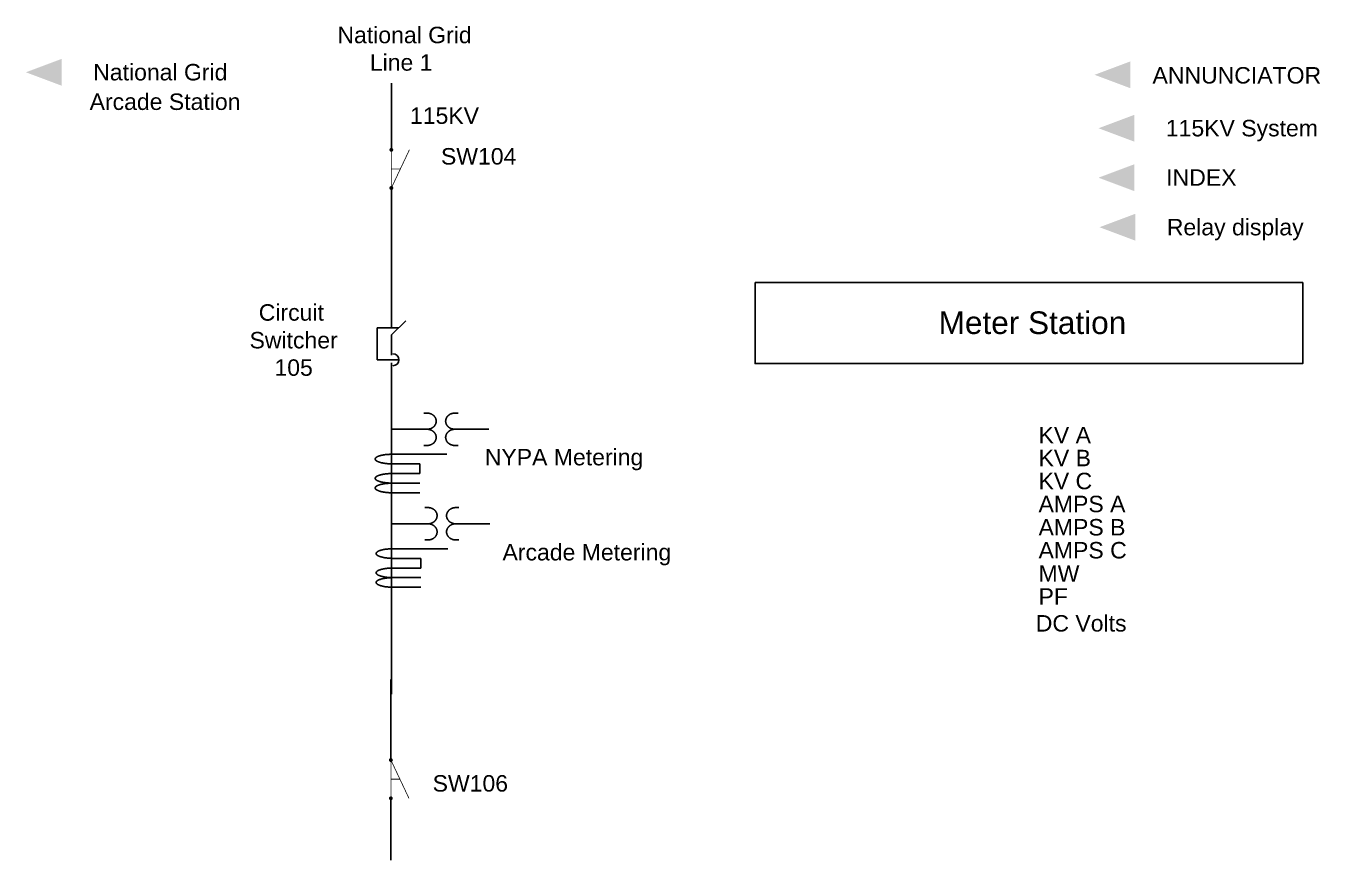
# Model space of a CAD drawing. Extents: x -9.8 to 7.1, y 8.6 to 19.5.
import ezdxf
from ezdxf.enums import TextEntityAlignment as Align

# ---------------------------------------------------------------- set-up
doc = ezdxf.new("R2010")
doc.units = 0
doc.header["$MEASUREMENT"] = 0
doc.layers.get('0').update_dxf_attribs({"color": 6, "linetype": 'CONTINUOUS'})
for name, color, linetype in [('DISPLAY', 7, 'CONTINUOUS'), ('STATE_1', 3, 'CONTINUOUS'), ('STATE_2', 1, 'CONTINUOUS')]:
    doc.layers.add(name, color=color, linetype=linetype)
doc.styles.add('ARIAL', font='txt')

# ---------------------------------------------------------------- blocks, each defined once
blk = doc.blocks.new('ARROW_HEAD_DISPLAY_REF')
at = {"color": 5}
blk.add_solid([(0.125, -0.09375), (-0.125, 0), (0.125, 0.09375)], dxfattribs=at)
at = {"flags": 9}
blk.add_attdef('DISPLAY', (-0.25, -0.25), '', height=0.075, dxfattribs=at)
blk = doc.blocks.new('SWITCH-1_ST1-GREEN_ST2-RE0')
at = {"const_width": 0.01}
for points in [[(0, 0), (0.5, 0.236)], [(0.5, 0), (0, 0)], [(0.294, 0), (0.205, 0)], [(0.25, 0.123), (0.25, 0)]]:
    blk.add_lwpolyline(points, dxfattribs=at)
at = {"const_width": 0.025}
for points in [[(-0.013, 0, 1), (0.013, 0, 1)], [(0.487, 0, 1), (0.512, 0, 1)]]:
    blk.add_lwpolyline(points, format="xyb", close=True, dxfattribs=at)
at = {"layer": 'STATE_1', "const_width": 0.01}
for points in [[(0, 0), (0.5, 0.236)], [(0.294, 0), (0.205, 0)], [(0.25, 0.123), (0.25, 0)]]:
    blk.add_lwpolyline(points, dxfattribs=at)
at = {"layer": 'STATE_1', "const_width": 0.025}
for points in [[(-0.013, 0, 1), (0.013, 0, 1)], [(0.487, 0, 1), (0.512, 0, 1)]]:
    blk.add_lwpolyline(points, format="xyb", close=True, dxfattribs=at)
at = {"layer": 'STATE_2', "const_width": 0.025}
for points in [[(-0.013, 0, 1), (0.013, 0, 1)], [(0.487, 0, 1), (0.512, 0, 1)]]:
    blk.add_lwpolyline(points, format="xyb", close=True, dxfattribs=at)
at = {"layer": 'STATE_2', "const_width": 0.01}
blk.add_lwpolyline([(0.5, 0), (0, 0)], dxfattribs=at)
at = {"linetype": 'Continuous', "style": 'ARIAL', "flags": 9}
blk.add_attdef('LINKAGE', (-0.063, -0.37), '', height=0.1, dxfattribs=at)
blk = doc.blocks.new('CIRCUIT_SWITCHER_ST1-GREEN')
at = {"color": 6}
for p, q in [((0.186, 0.416), (0.186, 0.625)), ((0.186, 0.324), (0.377, 0.508)), ((0, 0.416), (0, 0)), ((0.186, 0.416), (0, 0.416)), ((0.186, 0.416), (0.282, 0.416)), ((0.186, 0.06), (0.186, 0.324)), ((0, 0), (0.284, 0))]:
    blk.add_line(p, q, dxfattribs=at)
blk.add_arc((0.206, 0), 0.0778, 270, 90, dxfattribs=at)
at = {"layer": 'STATE_1', "color": 3}
for p, q in [((0.186, 0.416), (0.186, 0.625)), ((0.186, 0.324), (0.377, 0.508)), ((0, 0.416), (0, 0)), ((0.186, 0.416), (0, 0.416)), ((0.186, 0.416), (0.282, 0.416)), ((0.186, 0.06), (0.186, 0.324)), ((0, 0), (0.284, 0))]:
    blk.add_line(p, q, dxfattribs=at)
blk.add_arc((0.206, 0), 0.0778, 270, 90, dxfattribs=at)
at = {"layer": 'STATE_2', "color": 1}
for p, q in [((0.186, 0.416), (0.186, 0.625)), ((0.186, 0.324), (0.377, 0.508)), ((0, 0.416), (0, 0)), ((0.186, 0.416), (0, 0.416)), ((0.186, 0.416), (0.282, 0.416)), ((0.186, 0.06), (0.186, 0.324)), ((0, 0), (0.284, 0))]:
    blk.add_line(p, q, dxfattribs=at)
blk.add_arc((0.206, 0), 0.0778, 270, 90, dxfattribs=at)
at = {"linetype": 'Continuous', "style": 'ARIAL', "flags": 9}
blk.add_attdef('LINKAGE', (-0.063, -0.37), '', height=0.1, dxfattribs=at)
blk = doc.blocks.new('ARROW_HEAD_DISPLAY_REF0')
at = {"color": 5}
blk.add_solid([(0.125, -0.09375), (-0.125, 0), (0.125, 0.09375)], dxfattribs=at)
at = {"flags": 9}
blk.add_attdef('DISPLAY', (-0.25, -0.25), '', height=0.075, dxfattribs=at)

msp = doc.modelspace()

# ---------------------------------------------------------------- linework, layer by layer
at = {"color": 4}
msp.add_lwpolyline([(-0.282, 16.099), (6.87, 16.099), (6.87, 15.04), (-0.282, 15.04)], close=True, dxfattribs=at)
at = {"color": 2}
for points in [[(-4.566, 14.182, 0), (-4.563, 14.182, 0), (-4.56, 14.182, 0), (-4.557, 14.183, 0), (-4.554, 14.183, 0), (-4.551, 14.183, 0), (-4.548, 14.183, 0), (-4.545, 14.184, 0), (-4.542, 14.184, 0), (-4.539, 14.185, 0), (-4.537, 14.186, 0), (-4.534, 14.186, 0), (-4.531, 14.187, 0), (-4.528, 14.188, 0), (-4.525, 14.189, 0), (-4.522, 14.189, 0), (-4.52, 14.19, 0), (-4.517, 14.191, 0), (-4.514, 14.193, 0), (-4.512, 14.194, 0), (-4.509, 14.195, 0), (-4.506, 14.196, 0), (-4.504, 14.197, 0), (-4.501, 14.199, 0), (-4.499, 14.2, 0), (-4.496, 14.202, 0), (-4.494, 14.203, 0), (-4.492, 14.205, 0), (-4.489, 14.206, 0), (-4.487, 14.208, 0), (-4.485, 14.21, 0), (-4.483, 14.212, 0), (-4.481, 14.213, 0), (-4.478, 14.215, 0), (-4.476, 14.217, 0), (-4.474, 14.219, 0), (-4.473, 14.221, 0), (-4.471, 14.223, 0), (-4.469, 14.225, 0), (-4.467, 14.227, 0), (-4.466, 14.229, 0), (-4.464, 14.232, 0), (-4.462, 14.234, 0), (-4.461, 14.236, 0), (-4.459, 14.238, 0), (-4.458, 14.241, 0), (-4.457, 14.243, 0), (-4.456, 14.245, 0), (-4.454, 14.248, 0), (-4.453, 14.25, 0), (-4.452, 14.253, 0), (-4.451, 14.255, 0), (-4.45, 14.257, 0), (-4.45, 14.26, 0), (-4.449, 14.262, 0), (-4.448, 14.265, 0), (-4.447, 14.268, 0), (-4.447, 14.27, 0), (-4.446, 14.273, 0), (-4.446, 14.275, 0), (-4.446, 14.278, 0), (-4.446, 14.28, 0), (-4.445, 14.283, 0), (-4.445, 14.286, 0), (-4.445, 14.288, 0), (-4.445, 14.291, 0), (-4.445, 14.293, 0), (-4.446, 14.296, 0), (-4.446, 14.299, 0), (-4.446, 14.301, 0), (-4.446, 14.304, 0), (-4.447, 14.306, 0), (-4.447, 14.309, 0), (-4.448, 14.311, 0), (-4.449, 14.314, 0), (-4.45, 14.316, 0), (-4.45, 14.319, 0), (-4.451, 14.321, 0), (-4.452, 14.324, 0), (-4.453, 14.326, 0), (-4.454, 14.329, 0), (-4.456, 14.331, 0), (-4.457, 14.333, 0), (-4.458, 14.336, 0), (-4.459, 14.338, 0), (-4.461, 14.34, 0), (-4.462, 14.343, 0), (-4.464, 14.345, 0), (-4.466, 14.347, 0), (-4.467, 14.349, 0), (-4.469, 14.351, 0), (-4.471, 14.353, 0), (-4.473, 14.355, 0), (-4.474, 14.357, 0), (-4.476, 14.359, 0), (-4.478, 14.361, 0), (-4.481, 14.363, 0), (-4.483, 14.365, 0), (-4.485, 14.367, 0), (-4.487, 14.368, 0), (-4.489, 14.37, 0), (-4.492, 14.372, 0), (-4.494, 14.373, 0), (-4.496, 14.375, 0), (-4.499, 14.376, 0), (-4.501, 14.378, 0), (-4.504, 14.379, 0), (-4.506, 14.38, 0), (-4.509, 14.382, 0), (-4.512, 14.383, 0), (-4.514, 14.384, 0), (-4.517, 14.385, 0), (-4.52, 14.386, 0), (-4.522, 14.387, 0), (-4.525, 14.388, 0), (-4.528, 14.389, 0), (-4.531, 14.39, 0), (-4.534, 14.39, 0), (-4.537, 14.391, 0), (-4.539, 14.392, 0), (-4.542, 14.392, 0), (-4.545, 14.393, 0), (-4.548, 14.393, 0), (-4.551, 14.393, 0), (-4.554, 14.394, 0), (-4.557, 14.394, 0), (-4.56, 14.394, 0), (-4.563, 14.394, 0), (-4.566, 14.394, 0)], [(-4.201, 14.182, 0), (-4.204, 14.182, 0), (-4.207, 14.182, 0), (-4.21, 14.183, 0), (-4.213, 14.183, 0), (-4.216, 14.183, 0), (-4.219, 14.183, 0), (-4.222, 14.184, 0), (-4.225, 14.184, 0), (-4.227, 14.185, 0), (-4.23, 14.186, 0), (-4.233, 14.186, 0), (-4.236, 14.187, 0), (-4.239, 14.188, 0), (-4.242, 14.189, 0), (-4.244, 14.189, 0), (-4.247, 14.19, 0), (-4.25, 14.191, 0), (-4.253, 14.193, 0), (-4.255, 14.194, 0), (-4.258, 14.195, 0), (-4.261, 14.196, 0), (-4.263, 14.197, 0), (-4.266, 14.199, 0), (-4.268, 14.2, 0), (-4.271, 14.202, 0), (-4.273, 14.203, 0), (-4.275, 14.205, 0), (-4.278, 14.206, 0), (-4.28, 14.208, 0), (-4.282, 14.21, 0), (-4.284, 14.212, 0), (-4.286, 14.213, 0), (-4.288, 14.215, 0), (-4.291, 14.217, 0), (-4.292, 14.219, 0), (-4.294, 14.221, 0), (-4.296, 14.223, 0), (-4.298, 14.225, 0), (-4.3, 14.227, 0), (-4.301, 14.229, 0), (-4.303, 14.232, 0), (-4.305, 14.234, 0), (-4.306, 14.236, 0), (-4.308, 14.238, 0), (-4.309, 14.241, 0), (-4.31, 14.243, 0), (-4.311, 14.245, 0), (-4.313, 14.248, 0), (-4.314, 14.25, 0), (-4.315, 14.253, 0), (-4.316, 14.255, 0), (-4.317, 14.257, 0), (-4.317, 14.26, 0), (-4.318, 14.262, 0), (-4.319, 14.265, 0), (-4.319, 14.268, 0), (-4.32, 14.27, 0), (-4.32, 14.273, 0), (-4.321, 14.275, 0), (-4.321, 14.278, 0), (-4.321, 14.28, 0), (-4.322, 14.283, 0), (-4.322, 14.286, 0), (-4.322, 14.288, 0), (-4.322, 14.291, 0), (-4.322, 14.293, 0), (-4.321, 14.296, 0), (-4.321, 14.299, 0), (-4.321, 14.301, 0), (-4.32, 14.304, 0), (-4.32, 14.306, 0), (-4.319, 14.309, 0), (-4.319, 14.311, 0), (-4.318, 14.314, 0), (-4.317, 14.316, 0), (-4.317, 14.319, 0), (-4.316, 14.321, 0), (-4.315, 14.324, 0), (-4.314, 14.326, 0), (-4.313, 14.329, 0), (-4.311, 14.331, 0), (-4.31, 14.333, 0), (-4.309, 14.336, 0), (-4.308, 14.338, 0), (-4.306, 14.34, 0), (-4.305, 14.343, 0), (-4.303, 14.345, 0), (-4.301, 14.347, 0), (-4.3, 14.349, 0), (-4.298, 14.351, 0), (-4.296, 14.353, 0), (-4.294, 14.355, 0), (-4.292, 14.357, 0), (-4.291, 14.359, 0), (-4.288, 14.361, 0), (-4.286, 14.363, 0), (-4.284, 14.365, 0), (-4.282, 14.367, 0), (-4.28, 14.368, 0), (-4.278, 14.37, 0), (-4.275, 14.372, 0), (-4.273, 14.373, 0), (-4.271, 14.375, 0), (-4.268, 14.376, 0), (-4.266, 14.378, 0), (-4.263, 14.379, 0), (-4.261, 14.38, 0), (-4.258, 14.382, 0), (-4.255, 14.383, 0), (-4.253, 14.384, 0), (-4.25, 14.385, 0), (-4.247, 14.386, 0), (-4.244, 14.387, 0), (-4.242, 14.388, 0), (-4.239, 14.389, 0), (-4.236, 14.39, 0), (-4.233, 14.39, 0), (-4.23, 14.391, 0), (-4.227, 14.392, 0), (-4.225, 14.392, 0), (-4.222, 14.393, 0), (-4.219, 14.393, 0), (-4.216, 14.393, 0), (-4.213, 14.394, 0), (-4.21, 14.394, 0), (-4.207, 14.394, 0), (-4.204, 14.394, 0), (-4.201, 14.394, 0)], [(-4.566, 13.971, 0), (-4.563, 13.971, 0), (-4.56, 13.971, 0), (-4.557, 13.971, 0), (-4.554, 13.971, 0), (-4.551, 13.971, 0), (-4.548, 13.972, 0), (-4.545, 13.972, 0), (-4.542, 13.973, 0), (-4.539, 13.973, 0), (-4.537, 13.974, 0), (-4.534, 13.974, 0), (-4.531, 13.975, 0), (-4.528, 13.976, 0), (-4.525, 13.977, 0), (-4.522, 13.978, 0), (-4.52, 13.979, 0), (-4.517, 13.98, 0), (-4.514, 13.981, 0), (-4.512, 13.982, 0), (-4.509, 13.983, 0), (-4.506, 13.984, 0), (-4.504, 13.986, 0), (-4.501, 13.987, 0), (-4.499, 13.988, 0), (-4.496, 13.99, 0), (-4.494, 13.991, 0), (-4.492, 13.993, 0), (-4.489, 13.995, 0), (-4.487, 13.996, 0), (-4.485, 13.998, 0), (-4.483, 14, 0), (-4.481, 14.002, 0), (-4.478, 14.003, 0), (-4.476, 14.005, 0), (-4.474, 14.007, 0), (-4.473, 14.009, 0), (-4.471, 14.011, 0), (-4.469, 14.013, 0), (-4.467, 14.016, 0), (-4.466, 14.018, 0), (-4.464, 14.02, 0), (-4.462, 14.022, 0), (-4.461, 14.024, 0), (-4.459, 14.027, 0), (-4.458, 14.029, 0), (-4.457, 14.031, 0), (-4.456, 14.034, 0), (-4.454, 14.036, 0), (-4.453, 14.038, 0), (-4.452, 14.041, 0), (-4.451, 14.043, 0), (-4.45, 14.046, 0), (-4.45, 14.048, 0), (-4.449, 14.051, 0), (-4.448, 14.053, 0), (-4.447, 14.056, 0), (-4.447, 14.058, 0), (-4.446, 14.061, 0), (-4.446, 14.064, 0), (-4.446, 14.066, 0), (-4.446, 14.069, 0), (-4.445, 14.071, 0), (-4.445, 14.074, 0), (-4.445, 14.076, 0), (-4.445, 14.079, 0), (-4.445, 14.082, 0), (-4.446, 14.084, 0), (-4.446, 14.087, 0), (-4.446, 14.089, 0), (-4.446, 14.092, 0), (-4.447, 14.095, 0), (-4.447, 14.097, 0), (-4.448, 14.1, 0), (-4.449, 14.102, 0), (-4.45, 14.105, 0), (-4.45, 14.107, 0), (-4.451, 14.11, 0), (-4.452, 14.112, 0), (-4.453, 14.115, 0), (-4.454, 14.117, 0), (-4.456, 14.119, 0), (-4.457, 14.122, 0), (-4.458, 14.124, 0), (-4.459, 14.126, 0), (-4.461, 14.129, 0), (-4.462, 14.131, 0), (-4.464, 14.133, 0), (-4.466, 14.135, 0), (-4.467, 14.137, 0), (-4.469, 14.14, 0), (-4.471, 14.142, 0), (-4.473, 14.144, 0), (-4.474, 14.146, 0), (-4.476, 14.148, 0), (-4.478, 14.149, 0), (-4.481, 14.151, 0), (-4.483, 14.153, 0), (-4.485, 14.155, 0), (-4.487, 14.157, 0), (-4.489, 14.158, 0), (-4.492, 14.16, 0), (-4.494, 14.162, 0), (-4.496, 14.163, 0), (-4.499, 14.164, 0), (-4.501, 14.166, 0), (-4.504, 14.167, 0), (-4.506, 14.169, 0), (-4.509, 14.17, 0), (-4.512, 14.171, 0), (-4.514, 14.172, 0), (-4.517, 14.173, 0), (-4.52, 14.174, 0), (-4.522, 14.175, 0), (-4.525, 14.176, 0), (-4.528, 14.177, 0), (-4.531, 14.178, 0), (-4.534, 14.179, 0), (-4.537, 14.179, 0), (-4.539, 14.18, 0), (-4.542, 14.18, 0), (-4.545, 14.181, 0), (-4.548, 14.181, 0), (-4.551, 14.182, 0), (-4.554, 14.182, 0), (-4.557, 14.182, 0), (-4.56, 14.182, 0), (-4.563, 14.182, 0), (-4.566, 14.182, 0)], [(-4.201, 13.971, 0), (-4.204, 13.971, 0), (-4.207, 13.971, 0), (-4.21, 13.971, 0), (-4.213, 13.971, 0), (-4.216, 13.971, 0), (-4.219, 13.972, 0), (-4.222, 13.972, 0), (-4.225, 13.973, 0), (-4.227, 13.973, 0), (-4.23, 13.974, 0), (-4.233, 13.974, 0), (-4.236, 13.975, 0), (-4.239, 13.976, 0), (-4.242, 13.977, 0), (-4.244, 13.978, 0), (-4.247, 13.979, 0), (-4.25, 13.98, 0), (-4.253, 13.981, 0), (-4.255, 13.982, 0), (-4.258, 13.983, 0), (-4.261, 13.984, 0), (-4.263, 13.986, 0), (-4.266, 13.987, 0), (-4.268, 13.988, 0), (-4.271, 13.99, 0), (-4.273, 13.991, 0), (-4.275, 13.993, 0), (-4.278, 13.995, 0), (-4.28, 13.996, 0), (-4.282, 13.998, 0), (-4.284, 14, 0), (-4.286, 14.002, 0), (-4.288, 14.003, 0), (-4.291, 14.005, 0), (-4.292, 14.007, 0), (-4.294, 14.009, 0), (-4.296, 14.011, 0), (-4.298, 14.013, 0), (-4.3, 14.016, 0), (-4.301, 14.018, 0), (-4.303, 14.02, 0), (-4.305, 14.022, 0), (-4.306, 14.024, 0), (-4.308, 14.027, 0), (-4.309, 14.029, 0), (-4.31, 14.031, 0), (-4.311, 14.034, 0), (-4.313, 14.036, 0), (-4.314, 14.038, 0), (-4.315, 14.041, 0), (-4.316, 14.043, 0), (-4.317, 14.046, 0), (-4.317, 14.048, 0), (-4.318, 14.051, 0), (-4.319, 14.053, 0), (-4.319, 14.056, 0), (-4.32, 14.058, 0), (-4.32, 14.061, 0), (-4.321, 14.064, 0), (-4.321, 14.066, 0), (-4.321, 14.069, 0), (-4.322, 14.071, 0), (-4.322, 14.074, 0), (-4.322, 14.076, 0), (-4.322, 14.079, 0), (-4.322, 14.082, 0), (-4.321, 14.084, 0), (-4.321, 14.087, 0), (-4.321, 14.089, 0), (-4.32, 14.092, 0), (-4.32, 14.095, 0), (-4.319, 14.097, 0), (-4.319, 14.1, 0), (-4.318, 14.102, 0), (-4.317, 14.105, 0), (-4.317, 14.107, 0), (-4.316, 14.11, 0), (-4.315, 14.112, 0), (-4.314, 14.115, 0), (-4.313, 14.117, 0), (-4.311, 14.119, 0), (-4.31, 14.122, 0), (-4.309, 14.124, 0), (-4.308, 14.126, 0), (-4.306, 14.129, 0), (-4.305, 14.131, 0), (-4.303, 14.133, 0), (-4.301, 14.135, 0), (-4.3, 14.137, 0), (-4.298, 14.14, 0), (-4.296, 14.142, 0), (-4.294, 14.144, 0), (-4.292, 14.146, 0), (-4.291, 14.148, 0), (-4.288, 14.149, 0), (-4.286, 14.151, 0), (-4.284, 14.153, 0), (-4.282, 14.155, 0), (-4.28, 14.157, 0), (-4.278, 14.158, 0), (-4.275, 14.16, 0), (-4.273, 14.162, 0), (-4.271, 14.163, 0), (-4.268, 14.164, 0), (-4.266, 14.166, 0), (-4.263, 14.167, 0), (-4.261, 14.169, 0), (-4.258, 14.17, 0), (-4.255, 14.171, 0), (-4.253, 14.172, 0), (-4.25, 14.173, 0), (-4.247, 14.174, 0), (-4.244, 14.175, 0), (-4.242, 14.176, 0), (-4.239, 14.177, 0), (-4.236, 14.178, 0), (-4.233, 14.179, 0), (-4.23, 14.179, 0), (-4.227, 14.18, 0), (-4.225, 14.18, 0), (-4.222, 14.181, 0), (-4.219, 14.181, 0), (-4.216, 14.182, 0), (-4.213, 14.182, 0), (-4.21, 14.182, 0), (-4.207, 14.182, 0), (-4.204, 14.182, 0), (-4.201, 14.182, 0)], [(-4.554, 12.948, 0), (-4.551, 12.948, 0), (-4.548, 12.948, 0), (-4.545, 12.948, 0), (-4.542, 12.948, 0), (-4.539, 12.949, 0), (-4.536, 12.949, 0), (-4.533, 12.949, 0), (-4.53, 12.95, 0), (-4.527, 12.95, 0), (-4.525, 12.951, 0), (-4.522, 12.952, 0), (-4.519, 12.952, 0), (-4.516, 12.953, 0), (-4.513, 12.954, 0), (-4.51, 12.955, 0), (-4.508, 12.956, 0), (-4.505, 12.957, 0), (-4.502, 12.958, 0), (-4.5, 12.959, 0), (-4.497, 12.96, 0), (-4.494, 12.962, 0), (-4.492, 12.963, 0), (-4.489, 12.964, 0), (-4.487, 12.966, 0), (-4.484, 12.967, 0), (-4.482, 12.969, 0), (-4.48, 12.97, 0), (-4.477, 12.972, 0), (-4.475, 12.974, 0), (-4.473, 12.975, 0), (-4.471, 12.977, 0), (-4.469, 12.979, 0), (-4.466, 12.981, 0), (-4.464, 12.983, 0), (-4.463, 12.985, 0), (-4.461, 12.987, 0), (-4.459, 12.989, 0), (-4.457, 12.991, 0), (-4.455, 12.993, 0), (-4.454, 12.995, 0), (-4.452, 12.997, 0), (-4.45, 12.999, 0), (-4.449, 13.002, 0), (-4.447, 13.004, 0), (-4.446, 13.006, 0), (-4.445, 13.008, 0), (-4.444, 13.011, 0), (-4.442, 13.013, 0), (-4.441, 13.016, 0), (-4.44, 13.018, 0), (-4.439, 13.021, 0), (-4.438, 13.023, 0), (-4.438, 13.026, 0), (-4.437, 13.028, 0), (-4.436, 13.031, 0), (-4.436, 13.033, 0), (-4.435, 13.036, 0), (-4.435, 13.038, 0), (-4.434, 13.041, 0), (-4.434, 13.043, 0), (-4.434, 13.046, 0), (-4.433, 13.049, 0), (-4.433, 13.051, 0), (-4.433, 13.054, 0), (-4.433, 13.056, 0), (-4.433, 13.059, 0), (-4.434, 13.062, 0), (-4.434, 13.064, 0), (-4.434, 13.067, 0), (-4.435, 13.069, 0), (-4.435, 13.072, 0), (-4.436, 13.074, 0), (-4.436, 13.077, 0), (-4.437, 13.079, 0), (-4.438, 13.082, 0), (-4.438, 13.084, 0), (-4.439, 13.087, 0), (-4.44, 13.089, 0), (-4.441, 13.092, 0), (-4.442, 13.094, 0), (-4.444, 13.097, 0), (-4.445, 13.099, 0), (-4.446, 13.101, 0), (-4.447, 13.104, 0), (-4.449, 13.106, 0), (-4.45, 13.108, 0), (-4.452, 13.11, 0), (-4.454, 13.113, 0), (-4.455, 13.115, 0), (-4.457, 13.117, 0), (-4.459, 13.119, 0), (-4.461, 13.121, 0), (-4.463, 13.123, 0), (-4.464, 13.125, 0), (-4.466, 13.127, 0), (-4.469, 13.129, 0), (-4.471, 13.13, 0), (-4.473, 13.132, 0), (-4.475, 13.134, 0), (-4.477, 13.136, 0), (-4.48, 13.137, 0), (-4.482, 13.139, 0), (-4.484, 13.14, 0), (-4.487, 13.142, 0), (-4.489, 13.143, 0), (-4.492, 13.145, 0), (-4.494, 13.146, 0), (-4.497, 13.147, 0), (-4.5, 13.148, 0), (-4.502, 13.149, 0), (-4.505, 13.151, 0), (-4.508, 13.152, 0), (-4.51, 13.153, 0), (-4.513, 13.153, 0), (-4.516, 13.154, 0), (-4.519, 13.155, 0), (-4.522, 13.156, 0), (-4.525, 13.156, 0), (-4.527, 13.157, 0), (-4.53, 13.158, 0), (-4.533, 13.158, 0), (-4.536, 13.158, 0), (-4.539, 13.159, 0), (-4.542, 13.159, 0), (-4.545, 13.159, 0), (-4.548, 13.159, 0), (-4.551, 13.16, 0), (-4.554, 13.16, 0)], [(-4.189, 12.948, 0), (-4.192, 12.948, 0), (-4.195, 12.948, 0), (-4.198, 12.948, 0), (-4.201, 12.948, 0), (-4.204, 12.949, 0), (-4.207, 12.949, 0), (-4.21, 12.949, 0), (-4.213, 12.95, 0), (-4.216, 12.95, 0), (-4.218, 12.951, 0), (-4.221, 12.952, 0), (-4.224, 12.952, 0), (-4.227, 12.953, 0), (-4.23, 12.954, 0), (-4.233, 12.955, 0), (-4.235, 12.956, 0), (-4.238, 12.957, 0), (-4.241, 12.958, 0), (-4.243, 12.959, 0), (-4.246, 12.96, 0), (-4.249, 12.962, 0), (-4.251, 12.963, 0), (-4.254, 12.964, 0), (-4.256, 12.966, 0), (-4.259, 12.967, 0), (-4.261, 12.969, 0), (-4.263, 12.97, 0), (-4.266, 12.972, 0), (-4.268, 12.974, 0), (-4.27, 12.975, 0), (-4.272, 12.977, 0), (-4.274, 12.979, 0), (-4.277, 12.981, 0), (-4.279, 12.983, 0), (-4.28, 12.985, 0), (-4.282, 12.987, 0), (-4.284, 12.989, 0), (-4.286, 12.991, 0), (-4.288, 12.993, 0), (-4.289, 12.995, 0), (-4.291, 12.997, 0), (-4.293, 12.999, 0), (-4.294, 13.002, 0), (-4.296, 13.004, 0), (-4.297, 13.006, 0), (-4.298, 13.008, 0), (-4.299, 13.011, 0), (-4.301, 13.013, 0), (-4.302, 13.016, 0), (-4.303, 13.018, 0), (-4.304, 13.021, 0), (-4.305, 13.023, 0), (-4.305, 13.026, 0), (-4.306, 13.028, 0), (-4.307, 13.031, 0), (-4.307, 13.033, 0), (-4.308, 13.036, 0), (-4.309, 13.038, 0), (-4.309, 13.041, 0), (-4.309, 13.043, 0), (-4.309, 13.046, 0), (-4.31, 13.049, 0), (-4.31, 13.051, 0), (-4.31, 13.054, 0), (-4.31, 13.056, 0), (-4.31, 13.059, 0), (-4.309, 13.062, 0), (-4.309, 13.064, 0), (-4.309, 13.067, 0), (-4.309, 13.069, 0), (-4.308, 13.072, 0), (-4.307, 13.074, 0), (-4.307, 13.077, 0), (-4.306, 13.079, 0), (-4.305, 13.082, 0), (-4.305, 13.084, 0), (-4.304, 13.087, 0), (-4.303, 13.089, 0), (-4.302, 13.092, 0), (-4.301, 13.094, 0), (-4.299, 13.097, 0), (-4.298, 13.099, 0), (-4.297, 13.101, 0), (-4.296, 13.104, 0), (-4.294, 13.106, 0), (-4.293, 13.108, 0), (-4.291, 13.11, 0), (-4.289, 13.113, 0), (-4.288, 13.115, 0), (-4.286, 13.117, 0), (-4.284, 13.119, 0), (-4.282, 13.121, 0), (-4.28, 13.123, 0), (-4.279, 13.125, 0), (-4.277, 13.127, 0), (-4.274, 13.129, 0), (-4.272, 13.13, 0), (-4.27, 13.132, 0), (-4.268, 13.134, 0), (-4.266, 13.136, 0), (-4.263, 13.137, 0), (-4.261, 13.139, 0), (-4.259, 13.14, 0), (-4.256, 13.142, 0), (-4.254, 13.143, 0), (-4.251, 13.145, 0), (-4.249, 13.146, 0), (-4.246, 13.147, 0), (-4.243, 13.148, 0), (-4.241, 13.149, 0), (-4.238, 13.151, 0), (-4.235, 13.152, 0), (-4.233, 13.153, 0), (-4.23, 13.153, 0), (-4.227, 13.154, 0), (-4.224, 13.155, 0), (-4.221, 13.156, 0), (-4.218, 13.156, 0), (-4.216, 13.157, 0), (-4.213, 13.158, 0), (-4.21, 13.158, 0), (-4.207, 13.158, 0), (-4.204, 13.159, 0), (-4.201, 13.159, 0), (-4.198, 13.159, 0), (-4.195, 13.159, 0), (-4.192, 13.16, 0), (-4.189, 13.16, 0)], [(-4.554, 12.736, 0), (-4.551, 12.736, 0), (-4.548, 12.736, 0), (-4.545, 12.736, 0), (-4.542, 12.737, 0), (-4.539, 12.737, 0), (-4.536, 12.737, 0), (-4.533, 12.738, 0), (-4.53, 12.738, 0), (-4.527, 12.739, 0), (-4.525, 12.739, 0), (-4.522, 12.74, 0), (-4.519, 12.741, 0), (-4.516, 12.742, 0), (-4.513, 12.742, 0), (-4.51, 12.743, 0), (-4.508, 12.744, 0), (-4.505, 12.745, 0), (-4.502, 12.746, 0), (-4.5, 12.747, 0), (-4.497, 12.749, 0), (-4.494, 12.75, 0), (-4.492, 12.751, 0), (-4.489, 12.753, 0), (-4.487, 12.754, 0), (-4.484, 12.755, 0), (-4.482, 12.757, 0), (-4.48, 12.759, 0), (-4.477, 12.76, 0), (-4.475, 12.762, 0), (-4.473, 12.764, 0), (-4.471, 12.765, 0), (-4.469, 12.767, 0), (-4.466, 12.769, 0), (-4.464, 12.771, 0), (-4.463, 12.773, 0), (-4.461, 12.775, 0), (-4.459, 12.777, 0), (-4.457, 12.779, 0), (-4.455, 12.781, 0), (-4.454, 12.783, 0), (-4.452, 12.785, 0), (-4.45, 12.788, 0), (-4.449, 12.79, 0), (-4.447, 12.792, 0), (-4.446, 12.794, 0), (-4.445, 12.797, 0), (-4.444, 12.799, 0), (-4.442, 12.802, 0), (-4.441, 12.804, 0), (-4.44, 12.806, 0), (-4.439, 12.809, 0), (-4.438, 12.811, 0), (-4.438, 12.814, 0), (-4.437, 12.816, 0), (-4.436, 12.819, 0), (-4.436, 12.821, 0), (-4.435, 12.824, 0), (-4.435, 12.826, 0), (-4.434, 12.829, 0), (-4.434, 12.832, 0), (-4.434, 12.834, 0), (-4.433, 12.837, 0), (-4.433, 12.839, 0), (-4.433, 12.842, 0), (-4.433, 12.845, 0), (-4.433, 12.847, 0), (-4.434, 12.85, 0), (-4.434, 12.852, 0), (-4.434, 12.855, 0), (-4.435, 12.858, 0), (-4.435, 12.86, 0), (-4.436, 12.863, 0), (-4.436, 12.865, 0), (-4.437, 12.868, 0), (-4.438, 12.87, 0), (-4.438, 12.873, 0), (-4.439, 12.875, 0), (-4.44, 12.878, 0), (-4.441, 12.88, 0), (-4.442, 12.883, 0), (-4.444, 12.885, 0), (-4.445, 12.887, 0), (-4.446, 12.89, 0), (-4.447, 12.892, 0), (-4.449, 12.894, 0), (-4.45, 12.896, 0), (-4.452, 12.899, 0), (-4.454, 12.901, 0), (-4.455, 12.903, 0), (-4.457, 12.905, 0), (-4.459, 12.907, 0), (-4.461, 12.909, 0), (-4.463, 12.911, 0), (-4.464, 12.913, 0), (-4.466, 12.915, 0), (-4.469, 12.917, 0), (-4.471, 12.919, 0), (-4.473, 12.92, 0), (-4.475, 12.922, 0), (-4.477, 12.924, 0), (-4.48, 12.925, 0), (-4.482, 12.927, 0), (-4.484, 12.929, 0), (-4.487, 12.93, 0), (-4.489, 12.931, 0), (-4.492, 12.933, 0), (-4.494, 12.934, 0), (-4.497, 12.935, 0), (-4.5, 12.937, 0), (-4.502, 12.938, 0), (-4.505, 12.939, 0), (-4.508, 12.94, 0), (-4.51, 12.941, 0), (-4.513, 12.942, 0), (-4.516, 12.943, 0), (-4.519, 12.943, 0), (-4.522, 12.944, 0), (-4.525, 12.945, 0), (-4.527, 12.945, 0), (-4.53, 12.946, 0), (-4.533, 12.946, 0), (-4.536, 12.947, 0), (-4.539, 12.947, 0), (-4.542, 12.947, 0), (-4.545, 12.948, 0), (-4.548, 12.948, 0), (-4.551, 12.948, 0), (-4.554, 12.948, 0)], [(-4.189, 12.736, 0), (-4.192, 12.736, 0), (-4.195, 12.736, 0), (-4.198, 12.736, 0), (-4.201, 12.737, 0), (-4.204, 12.737, 0), (-4.207, 12.737, 0), (-4.21, 12.738, 0), (-4.213, 12.738, 0), (-4.216, 12.739, 0), (-4.218, 12.739, 0), (-4.221, 12.74, 0), (-4.224, 12.741, 0), (-4.227, 12.742, 0), (-4.23, 12.742, 0), (-4.233, 12.743, 0), (-4.235, 12.744, 0), (-4.238, 12.745, 0), (-4.241, 12.746, 0), (-4.243, 12.747, 0), (-4.246, 12.749, 0), (-4.249, 12.75, 0), (-4.251, 12.751, 0), (-4.254, 12.753, 0), (-4.256, 12.754, 0), (-4.259, 12.755, 0), (-4.261, 12.757, 0), (-4.263, 12.759, 0), (-4.266, 12.76, 0), (-4.268, 12.762, 0), (-4.27, 12.764, 0), (-4.272, 12.765, 0), (-4.274, 12.767, 0), (-4.277, 12.769, 0), (-4.279, 12.771, 0), (-4.28, 12.773, 0), (-4.282, 12.775, 0), (-4.284, 12.777, 0), (-4.286, 12.779, 0), (-4.288, 12.781, 0), (-4.289, 12.783, 0), (-4.291, 12.785, 0), (-4.293, 12.788, 0), (-4.294, 12.79, 0), (-4.296, 12.792, 0), (-4.297, 12.794, 0), (-4.298, 12.797, 0), (-4.299, 12.799, 0), (-4.301, 12.802, 0), (-4.302, 12.804, 0), (-4.303, 12.806, 0), (-4.304, 12.809, 0), (-4.305, 12.811, 0), (-4.305, 12.814, 0), (-4.306, 12.816, 0), (-4.307, 12.819, 0), (-4.307, 12.821, 0), (-4.308, 12.824, 0), (-4.309, 12.826, 0), (-4.309, 12.829, 0), (-4.309, 12.832, 0), (-4.309, 12.834, 0), (-4.31, 12.837, 0), (-4.31, 12.839, 0), (-4.31, 12.842, 0), (-4.31, 12.845, 0), (-4.31, 12.847, 0), (-4.309, 12.85, 0), (-4.309, 12.852, 0), (-4.309, 12.855, 0), (-4.309, 12.858, 0), (-4.308, 12.86, 0), (-4.307, 12.863, 0), (-4.307, 12.865, 0), (-4.306, 12.868, 0), (-4.305, 12.87, 0), (-4.305, 12.873, 0), (-4.304, 12.875, 0), (-4.303, 12.878, 0), (-4.302, 12.88, 0), (-4.301, 12.883, 0), (-4.299, 12.885, 0), (-4.298, 12.887, 0), (-4.297, 12.89, 0), (-4.296, 12.892, 0), (-4.294, 12.894, 0), (-4.293, 12.896, 0), (-4.291, 12.899, 0), (-4.289, 12.901, 0), (-4.288, 12.903, 0), (-4.286, 12.905, 0), (-4.284, 12.907, 0), (-4.282, 12.909, 0), (-4.28, 12.911, 0), (-4.279, 12.913, 0), (-4.277, 12.915, 0), (-4.274, 12.917, 0), (-4.272, 12.919, 0), (-4.27, 12.92, 0), (-4.268, 12.922, 0), (-4.266, 12.924, 0), (-4.263, 12.925, 0), (-4.261, 12.927, 0), (-4.259, 12.929, 0), (-4.256, 12.93, 0), (-4.254, 12.931, 0), (-4.251, 12.933, 0), (-4.249, 12.934, 0), (-4.246, 12.935, 0), (-4.243, 12.937, 0), (-4.241, 12.938, 0), (-4.238, 12.939, 0), (-4.235, 12.94, 0), (-4.233, 12.941, 0), (-4.23, 12.942, 0), (-4.227, 12.943, 0), (-4.224, 12.943, 0), (-4.221, 12.944, 0), (-4.218, 12.945, 0), (-4.216, 12.945, 0), (-4.213, 12.946, 0), (-4.21, 12.946, 0), (-4.207, 12.947, 0), (-4.204, 12.947, 0), (-4.201, 12.947, 0), (-4.198, 12.948, 0), (-4.195, 12.948, 0), (-4.192, 12.948, 0), (-4.189, 12.948, 0)]]:
    msp.add_polyline3d(points, dxfattribs=at)
at = {"layer": 'DISPLAY', "color": 4}
for p, q in [((-5.031, 17.859), (-5.031, 18.706)), ((-5.031, 17.321), (-5.031, 15.506)), ((-5.031, 15.05), (-5.031, 10.724)), ((-5.031, 14.182), (-4.607, 14.182)), ((-4.18, 14.182), (-3.757, 14.182)), ((-5.019, 12.948), (-4.595, 12.948)), ((-4.168, 12.948), (-3.745, 12.948)), ((-5.037, 9.873), (-5.037, 10.913)), ((-5.037, 8.554), (-5.037, 9.373))]:
    msp.add_line(p, q, dxfattribs=at)
at = {"layer": 'DISPLAY', "color": 2}
for p, q in [((-4.566, 14.394), (-4.607, 14.394)), ((-4.201, 14.394), (-4.16, 14.394)), ((-4.566, 14.182), (-4.607, 14.182)), ((-4.201, 14.182), (-4.16, 14.182)), ((-4.566, 13.971), (-4.607, 13.971)), ((-4.201, 13.971), (-4.16, 13.971)), ((-5.013, 13.857), (-4.306, 13.857)), ((-5.013, 13.731), (-4.66, 13.731)), ((-4.66, 13.731), (-4.66, 13.605)), ((-5.013, 13.605), (-4.66, 13.605)), ((-5.013, 13.479), (-4.66, 13.479)), ((-5.013, 13.353), (-4.66, 13.353)), ((-4.554, 13.16), (-4.595, 13.16)), ((-4.189, 13.16), (-4.148, 13.16)), ((-4.554, 12.948), (-4.595, 12.948)), ((-4.189, 12.948), (-4.148, 12.948)), ((-4.554, 12.736), (-4.595, 12.736)), ((-4.189, 12.736), (-4.148, 12.736)), ((-5.001, 12.622), (-4.295, 12.622)), ((-5.001, 12.496), (-4.648, 12.496)), ((-5.001, 12.37), (-4.648, 12.37)), ((-4.648, 12.496), (-4.648, 12.37)), ((-5.001, 12.244), (-4.648, 12.244)), ((-5.001, 12.118), (-4.648, 12.118))]:
    msp.add_line(p, q, dxfattribs=at)
for points in [[(-5.013, 13.857, 0), (-5.019, 13.857, 0), (-5.024, 13.857, 0), (-5.03, 13.856, 0), (-5.036, 13.856, 0), (-5.041, 13.856, 0), (-5.047, 13.856, 0), (-5.052, 13.856, 0), (-5.058, 13.855, 0), (-5.063, 13.855, 0), (-5.069, 13.855, 0), (-5.074, 13.854, 0), (-5.08, 13.854, 0), (-5.085, 13.853, 0), (-5.09, 13.853, 0), (-5.096, 13.852, 0), (-5.101, 13.852, 0), (-5.106, 13.851, 0), (-5.111, 13.851, 0), (-5.116, 13.85, 0), (-5.121, 13.849, 0), (-5.126, 13.848, 0), (-5.131, 13.848, 0), (-5.136, 13.847, 0), (-5.14, 13.846, 0), (-5.145, 13.845, 0), (-5.149, 13.844, 0), (-5.154, 13.843, 0), (-5.158, 13.842, 0), (-5.163, 13.841, 0), (-5.167, 13.84, 0), (-5.171, 13.839, 0), (-5.175, 13.838, 0), (-5.179, 13.837, 0), (-5.183, 13.836, 0), (-5.186, 13.835, 0), (-5.19, 13.834, 0), (-5.194, 13.832, 0), (-5.197, 13.831, 0), (-5.2, 13.83, 0), (-5.203, 13.829, 0), (-5.206, 13.827, 0), (-5.209, 13.826, 0), (-5.212, 13.825, 0), (-5.215, 13.823, 0), (-5.218, 13.822, 0), (-5.22, 13.821, 0), (-5.222, 13.819, 0), (-5.225, 13.818, 0), (-5.227, 13.816, 0), (-5.229, 13.815, 0), (-5.23, 13.813, 0), (-5.232, 13.812, 0), (-5.234, 13.81, 0), (-5.235, 13.809, 0), (-5.236, 13.807, 0), (-5.238, 13.806, 0), (-5.239, 13.804, 0), (-5.239, 13.803, 0), (-5.24, 13.801, 0), (-5.241, 13.8, 0), (-5.241, 13.798, 0), (-5.242, 13.797, 0), (-5.242, 13.795, 0), (-5.242, 13.794, 0), (-5.242, 13.792, 0), (-5.242, 13.791, 0), (-5.241, 13.789, 0), (-5.241, 13.787, 0), (-5.24, 13.786, 0), (-5.239, 13.784, 0), (-5.239, 13.783, 0), (-5.238, 13.781, 0), (-5.236, 13.78, 0), (-5.235, 13.778, 0), (-5.234, 13.777, 0), (-5.232, 13.775, 0), (-5.23, 13.774, 0), (-5.229, 13.772, 0), (-5.227, 13.771, 0), (-5.225, 13.77, 0), (-5.222, 13.768, 0), (-5.22, 13.767, 0), (-5.218, 13.765, 0), (-5.215, 13.764, 0), (-5.212, 13.763, 0), (-5.209, 13.761, 0), (-5.206, 13.76, 0), (-5.203, 13.759, 0), (-5.2, 13.757, 0), (-5.197, 13.756, 0), (-5.194, 13.755, 0), (-5.19, 13.754, 0), (-5.186, 13.752, 0), (-5.183, 13.751, 0), (-5.179, 13.75, 0), (-5.175, 13.749, 0), (-5.171, 13.748, 0), (-5.167, 13.747, 0), (-5.163, 13.746, 0), (-5.158, 13.745, 0), (-5.154, 13.744, 0), (-5.149, 13.743, 0), (-5.145, 13.742, 0), (-5.14, 13.741, 0), (-5.136, 13.74, 0), (-5.131, 13.74, 0), (-5.126, 13.739, 0), (-5.121, 13.738, 0), (-5.116, 13.737, 0), (-5.111, 13.737, 0), (-5.106, 13.736, 0), (-5.101, 13.735, 0), (-5.096, 13.735, 0), (-5.09, 13.734, 0), (-5.085, 13.734, 0), (-5.08, 13.733, 0), (-5.074, 13.733, 0), (-5.069, 13.733, 0), (-5.063, 13.732, 0), (-5.058, 13.732, 0), (-5.052, 13.732, 0), (-5.047, 13.731, 0), (-5.041, 13.731, 0), (-5.036, 13.731, 0), (-5.03, 13.731, 0), (-5.024, 13.731, 0), (-5.019, 13.731, 0), (-5.013, 13.731, 0)], [(-5.013, 13.605, 0), (-5.019, 13.605, 0), (-5.024, 13.605, 0), (-5.03, 13.604, 0), (-5.036, 13.604, 0), (-5.041, 13.604, 0), (-5.047, 13.604, 0), (-5.052, 13.604, 0), (-5.058, 13.603, 0), (-5.063, 13.603, 0), (-5.069, 13.603, 0), (-5.074, 13.602, 0), (-5.08, 13.602, 0), (-5.085, 13.601, 0), (-5.09, 13.601, 0), (-5.096, 13.6, 0), (-5.101, 13.6, 0), (-5.106, 13.599, 0), (-5.111, 13.599, 0), (-5.116, 13.598, 0), (-5.121, 13.597, 0), (-5.126, 13.596, 0), (-5.131, 13.596, 0), (-5.136, 13.595, 0), (-5.14, 13.594, 0), (-5.145, 13.593, 0), (-5.149, 13.592, 0), (-5.154, 13.591, 0), (-5.158, 13.59, 0), (-5.163, 13.589, 0), (-5.167, 13.588, 0), (-5.171, 13.587, 0), (-5.175, 13.586, 0), (-5.179, 13.585, 0), (-5.183, 13.584, 0), (-5.186, 13.583, 0), (-5.19, 13.582, 0), (-5.194, 13.58, 0), (-5.197, 13.579, 0), (-5.2, 13.578, 0), (-5.203, 13.577, 0), (-5.206, 13.575, 0), (-5.209, 13.574, 0), (-5.212, 13.573, 0), (-5.215, 13.571, 0), (-5.218, 13.57, 0), (-5.22, 13.569, 0), (-5.222, 13.567, 0), (-5.225, 13.566, 0), (-5.227, 13.564, 0), (-5.229, 13.563, 0), (-5.23, 13.561, 0), (-5.232, 13.56, 0), (-5.234, 13.558, 0), (-5.235, 13.557, 0), (-5.236, 13.555, 0), (-5.238, 13.554, 0), (-5.239, 13.552, 0), (-5.239, 13.551, 0), (-5.24, 13.549, 0), (-5.241, 13.548, 0), (-5.241, 13.546, 0), (-5.242, 13.545, 0), (-5.242, 13.543, 0), (-5.242, 13.542, 0), (-5.242, 13.54, 0), (-5.242, 13.539, 0), (-5.241, 13.537, 0), (-5.241, 13.535, 0), (-5.24, 13.534, 0), (-5.239, 13.532, 0), (-5.239, 13.531, 0), (-5.238, 13.529, 0), (-5.236, 13.528, 0), (-5.235, 13.526, 0), (-5.234, 13.525, 0), (-5.232, 13.523, 0), (-5.23, 13.522, 0), (-5.229, 13.52, 0), (-5.227, 13.519, 0), (-5.225, 13.518, 0), (-5.222, 13.516, 0), (-5.22, 13.515, 0), (-5.218, 13.513, 0), (-5.215, 13.512, 0), (-5.212, 13.511, 0), (-5.209, 13.509, 0), (-5.206, 13.508, 0), (-5.203, 13.507, 0), (-5.2, 13.505, 0), (-5.197, 13.504, 0), (-5.194, 13.503, 0), (-5.19, 13.502, 0), (-5.186, 13.501, 0), (-5.183, 13.499, 0), (-5.179, 13.498, 0), (-5.175, 13.497, 0), (-5.171, 13.496, 0), (-5.167, 13.495, 0), (-5.163, 13.494, 0), (-5.158, 13.493, 0), (-5.154, 13.492, 0), (-5.149, 13.491, 0), (-5.145, 13.49, 0), (-5.14, 13.489, 0), (-5.136, 13.488, 0), (-5.131, 13.488, 0), (-5.126, 13.487, 0), (-5.121, 13.486, 0), (-5.116, 13.485, 0), (-5.111, 13.485, 0), (-5.106, 13.484, 0), (-5.101, 13.483, 0), (-5.096, 13.483, 0), (-5.09, 13.482, 0), (-5.085, 13.482, 0), (-5.08, 13.481, 0), (-5.074, 13.481, 0), (-5.069, 13.481, 0), (-5.063, 13.48, 0), (-5.058, 13.48, 0), (-5.052, 13.48, 0), (-5.047, 13.479, 0), (-5.041, 13.479, 0), (-5.036, 13.479, 0), (-5.03, 13.479, 0), (-5.024, 13.479, 0), (-5.019, 13.479, 0), (-5.013, 13.479, 0)], [(-5.013, 13.479, 0), (-5.019, 13.479, 0), (-5.024, 13.479, 0), (-5.03, 13.479, 0), (-5.036, 13.478, 0), (-5.041, 13.478, 0), (-5.047, 13.478, 0), (-5.052, 13.478, 0), (-5.058, 13.477, 0), (-5.063, 13.477, 0), (-5.069, 13.477, 0), (-5.074, 13.476, 0), (-5.08, 13.476, 0), (-5.085, 13.476, 0), (-5.09, 13.475, 0), (-5.096, 13.474, 0), (-5.101, 13.474, 0), (-5.106, 13.473, 0), (-5.111, 13.473, 0), (-5.116, 13.472, 0), (-5.121, 13.471, 0), (-5.126, 13.471, 0), (-5.131, 13.47, 0), (-5.136, 13.469, 0), (-5.14, 13.468, 0), (-5.145, 13.467, 0), (-5.149, 13.466, 0), (-5.154, 13.465, 0), (-5.158, 13.464, 0), (-5.163, 13.463, 0), (-5.167, 13.462, 0), (-5.171, 13.461, 0), (-5.175, 13.46, 0), (-5.179, 13.459, 0), (-5.183, 13.458, 0), (-5.186, 13.457, 0), (-5.19, 13.456, 0), (-5.194, 13.454, 0), (-5.197, 13.453, 0), (-5.2, 13.452, 0), (-5.203, 13.451, 0), (-5.206, 13.449, 0), (-5.209, 13.448, 0), (-5.212, 13.447, 0), (-5.215, 13.445, 0), (-5.218, 13.444, 0), (-5.22, 13.443, 0), (-5.222, 13.441, 0), (-5.225, 13.44, 0), (-5.227, 13.438, 0), (-5.229, 13.437, 0), (-5.23, 13.435, 0), (-5.232, 13.434, 0), (-5.234, 13.432, 0), (-5.235, 13.431, 0), (-5.236, 13.43, 0), (-5.238, 13.428, 0), (-5.239, 13.426, 0), (-5.239, 13.425, 0), (-5.24, 13.423, 0), (-5.241, 13.422, 0), (-5.241, 13.42, 0), (-5.242, 13.419, 0), (-5.242, 13.417, 0), (-5.242, 13.416, 0), (-5.242, 13.414, 0), (-5.242, 13.413, 0), (-5.241, 13.411, 0), (-5.241, 13.41, 0), (-5.24, 13.408, 0), (-5.239, 13.406, 0), (-5.239, 13.405, 0), (-5.238, 13.403, 0), (-5.236, 13.402, 0), (-5.235, 13.4, 0), (-5.234, 13.399, 0), (-5.232, 13.397, 0), (-5.23, 13.396, 0), (-5.229, 13.394, 0), (-5.227, 13.393, 0), (-5.225, 13.392, 0), (-5.222, 13.39, 0), (-5.22, 13.389, 0), (-5.218, 13.387, 0), (-5.215, 13.386, 0), (-5.212, 13.385, 0), (-5.209, 13.383, 0), (-5.206, 13.382, 0), (-5.203, 13.381, 0), (-5.2, 13.379, 0), (-5.197, 13.378, 0), (-5.194, 13.377, 0), (-5.19, 13.376, 0), (-5.186, 13.375, 0), (-5.183, 13.373, 0), (-5.179, 13.372, 0), (-5.175, 13.371, 0), (-5.171, 13.37, 0), (-5.167, 13.369, 0), (-5.163, 13.368, 0), (-5.158, 13.367, 0), (-5.154, 13.366, 0), (-5.149, 13.365, 0), (-5.145, 13.364, 0), (-5.14, 13.363, 0), (-5.136, 13.362, 0), (-5.131, 13.362, 0), (-5.126, 13.361, 0), (-5.121, 13.36, 0), (-5.116, 13.359, 0), (-5.111, 13.359, 0), (-5.106, 13.358, 0), (-5.101, 13.358, 0), (-5.096, 13.357, 0), (-5.09, 13.356, 0), (-5.085, 13.356, 0), (-5.08, 13.355, 0), (-5.074, 13.355, 0), (-5.069, 13.355, 0), (-5.063, 13.354, 0), (-5.058, 13.354, 0), (-5.052, 13.354, 0), (-5.047, 13.353, 0), (-5.041, 13.353, 0), (-5.036, 13.353, 0), (-5.03, 13.353, 0), (-5.024, 13.353, 0), (-5.019, 13.353, 0), (-5.013, 13.353, 0)], [(-5.001, 12.622, 0), (-5.007, 12.622, 0), (-5.012, 12.622, 0), (-5.018, 12.622, 0), (-5.024, 12.622, 0), (-5.029, 12.622, 0), (-5.035, 12.621, 0), (-5.04, 12.621, 0), (-5.046, 12.621, 0), (-5.051, 12.621, 0), (-5.057, 12.62, 0), (-5.062, 12.62, 0), (-5.068, 12.619, 0), (-5.073, 12.619, 0), (-5.078, 12.618, 0), (-5.084, 12.618, 0), (-5.089, 12.617, 0), (-5.094, 12.617, 0), (-5.099, 12.616, 0), (-5.104, 12.615, 0), (-5.109, 12.615, 0), (-5.114, 12.614, 0), (-5.119, 12.613, 0), (-5.124, 12.612, 0), (-5.128, 12.612, 0), (-5.133, 12.611, 0), (-5.137, 12.61, 0), (-5.142, 12.609, 0), (-5.146, 12.608, 0), (-5.151, 12.607, 0), (-5.155, 12.606, 0), (-5.159, 12.605, 0), (-5.163, 12.604, 0), (-5.167, 12.603, 0), (-5.171, 12.601, 0), (-5.174, 12.6, 0), (-5.178, 12.599, 0), (-5.182, 12.598, 0), (-5.185, 12.597, 0), (-5.188, 12.595, 0), (-5.191, 12.594, 0), (-5.194, 12.593, 0), (-5.197, 12.592, 0), (-5.2, 12.59, 0), (-5.203, 12.589, 0), (-5.206, 12.587, 0), (-5.208, 12.586, 0), (-5.21, 12.585, 0), (-5.213, 12.583, 0), (-5.215, 12.582, 0), (-5.217, 12.58, 0), (-5.218, 12.579, 0), (-5.22, 12.577, 0), (-5.222, 12.576, 0), (-5.223, 12.574, 0), (-5.224, 12.573, 0), (-5.226, 12.571, 0), (-5.227, 12.57, 0), (-5.227, 12.568, 0), (-5.228, 12.567, 0), (-5.229, 12.565, 0), (-5.229, 12.564, 0), (-5.23, 12.562, 0), (-5.23, 12.561, 0), (-5.23, 12.559, 0), (-5.23, 12.558, 0), (-5.23, 12.556, 0), (-5.229, 12.555, 0), (-5.229, 12.553, 0), (-5.228, 12.551, 0), (-5.227, 12.55, 0), (-5.227, 12.548, 0), (-5.226, 12.547, 0), (-5.224, 12.545, 0), (-5.223, 12.544, 0), (-5.222, 12.542, 0), (-5.22, 12.541, 0), (-5.218, 12.539, 0), (-5.217, 12.538, 0), (-5.215, 12.536, 0), (-5.213, 12.535, 0), (-5.21, 12.534, 0), (-5.208, 12.532, 0), (-5.206, 12.531, 0), (-5.203, 12.529, 0), (-5.2, 12.528, 0), (-5.197, 12.527, 0), (-5.194, 12.525, 0), (-5.191, 12.524, 0), (-5.188, 12.523, 0), (-5.185, 12.522, 0), (-5.182, 12.52, 0), (-5.178, 12.519, 0), (-5.174, 12.518, 0), (-5.171, 12.517, 0), (-5.167, 12.516, 0), (-5.163, 12.515, 0), (-5.159, 12.514, 0), (-5.155, 12.512, 0), (-5.151, 12.511, 0), (-5.146, 12.51, 0), (-5.142, 12.51, 0), (-5.137, 12.509, 0), (-5.133, 12.508, 0), (-5.128, 12.507, 0), (-5.124, 12.506, 0), (-5.119, 12.505, 0), (-5.114, 12.504, 0), (-5.109, 12.504, 0), (-5.104, 12.503, 0), (-5.099, 12.502, 0), (-5.094, 12.502, 0), (-5.089, 12.501, 0), (-5.084, 12.5, 0), (-5.078, 12.5, 0), (-5.073, 12.499, 0), (-5.068, 12.499, 0), (-5.062, 12.498, 0), (-5.057, 12.498, 0), (-5.051, 12.498, 0), (-5.046, 12.497, 0), (-5.04, 12.497, 0), (-5.035, 12.497, 0), (-5.029, 12.497, 0), (-5.024, 12.496, 0), (-5.018, 12.496, 0), (-5.012, 12.496, 0), (-5.007, 12.496, 0), (-5.001, 12.496, 0)], [(-5.001, 12.37, 0), (-5.007, 12.37, 0), (-5.012, 12.37, 0), (-5.018, 12.37, 0), (-5.024, 12.37, 0), (-5.029, 12.37, 0), (-5.035, 12.37, 0), (-5.04, 12.369, 0), (-5.046, 12.369, 0), (-5.051, 12.369, 0), (-5.057, 12.368, 0), (-5.062, 12.368, 0), (-5.068, 12.367, 0), (-5.073, 12.367, 0), (-5.078, 12.367, 0), (-5.084, 12.366, 0), (-5.089, 12.365, 0), (-5.094, 12.365, 0), (-5.099, 12.364, 0), (-5.104, 12.363, 0), (-5.109, 12.363, 0), (-5.114, 12.362, 0), (-5.119, 12.361, 0), (-5.124, 12.36, 0), (-5.128, 12.36, 0), (-5.133, 12.359, 0), (-5.137, 12.358, 0), (-5.142, 12.357, 0), (-5.146, 12.356, 0), (-5.151, 12.355, 0), (-5.155, 12.354, 0), (-5.159, 12.353, 0), (-5.163, 12.352, 0), (-5.167, 12.351, 0), (-5.171, 12.35, 0), (-5.174, 12.348, 0), (-5.178, 12.347, 0), (-5.182, 12.346, 0), (-5.185, 12.345, 0), (-5.188, 12.343, 0), (-5.191, 12.342, 0), (-5.194, 12.341, 0), (-5.197, 12.34, 0), (-5.2, 12.338, 0), (-5.203, 12.337, 0), (-5.206, 12.336, 0), (-5.208, 12.334, 0), (-5.21, 12.333, 0), (-5.213, 12.331, 0), (-5.215, 12.33, 0), (-5.217, 12.328, 0), (-5.218, 12.327, 0), (-5.22, 12.326, 0), (-5.222, 12.324, 0), (-5.223, 12.323, 0), (-5.224, 12.321, 0), (-5.226, 12.32, 0), (-5.227, 12.318, 0), (-5.227, 12.316, 0), (-5.228, 12.315, 0), (-5.229, 12.313, 0), (-5.229, 12.312, 0), (-5.23, 12.31, 0), (-5.23, 12.309, 0), (-5.23, 12.307, 0), (-5.23, 12.306, 0), (-5.23, 12.304, 0), (-5.229, 12.303, 0), (-5.229, 12.301, 0), (-5.228, 12.3, 0), (-5.227, 12.298, 0), (-5.227, 12.296, 0), (-5.226, 12.295, 0), (-5.224, 12.293, 0), (-5.223, 12.292, 0), (-5.222, 12.29, 0), (-5.22, 12.289, 0), (-5.218, 12.287, 0), (-5.217, 12.286, 0), (-5.215, 12.285, 0), (-5.213, 12.283, 0), (-5.21, 12.282, 0), (-5.208, 12.28, 0), (-5.206, 12.279, 0), (-5.203, 12.278, 0), (-5.2, 12.276, 0), (-5.197, 12.275, 0), (-5.194, 12.274, 0), (-5.191, 12.272, 0), (-5.188, 12.271, 0), (-5.185, 12.27, 0), (-5.182, 12.268, 0), (-5.178, 12.267, 0), (-5.174, 12.266, 0), (-5.171, 12.265, 0), (-5.167, 12.264, 0), (-5.163, 12.263, 0), (-5.159, 12.262, 0), (-5.155, 12.261, 0), (-5.151, 12.26, 0), (-5.146, 12.259, 0), (-5.142, 12.258, 0), (-5.137, 12.257, 0), (-5.133, 12.256, 0), (-5.128, 12.255, 0), (-5.124, 12.254, 0), (-5.119, 12.253, 0), (-5.114, 12.252, 0), (-5.109, 12.252, 0), (-5.104, 12.251, 0), (-5.099, 12.25, 0), (-5.094, 12.25, 0), (-5.089, 12.249, 0), (-5.084, 12.248, 0), (-5.078, 12.248, 0), (-5.073, 12.247, 0), (-5.068, 12.247, 0), (-5.062, 12.247, 0), (-5.057, 12.246, 0), (-5.051, 12.246, 0), (-5.046, 12.245, 0), (-5.04, 12.245, 0), (-5.035, 12.245, 0), (-5.029, 12.245, 0), (-5.024, 12.245, 0), (-5.018, 12.244, 0), (-5.012, 12.244, 0), (-5.007, 12.244, 0), (-5.001, 12.244, 0)], [(-5.001, 12.244, 0), (-5.007, 12.244, 0), (-5.012, 12.244, 0), (-5.018, 12.244, 0), (-5.024, 12.244, 0), (-5.029, 12.244, 0), (-5.035, 12.244, 0), (-5.04, 12.243, 0), (-5.046, 12.243, 0), (-5.051, 12.243, 0), (-5.057, 12.242, 0), (-5.062, 12.242, 0), (-5.068, 12.242, 0), (-5.073, 12.241, 0), (-5.078, 12.241, 0), (-5.084, 12.24, 0), (-5.089, 12.239, 0), (-5.094, 12.239, 0), (-5.099, 12.238, 0), (-5.104, 12.238, 0), (-5.109, 12.237, 0), (-5.114, 12.236, 0), (-5.119, 12.235, 0), (-5.124, 12.234, 0), (-5.128, 12.234, 0), (-5.133, 12.233, 0), (-5.137, 12.232, 0), (-5.142, 12.231, 0), (-5.146, 12.23, 0), (-5.151, 12.229, 0), (-5.155, 12.228, 0), (-5.159, 12.227, 0), (-5.163, 12.226, 0), (-5.167, 12.225, 0), (-5.171, 12.224, 0), (-5.174, 12.222, 0), (-5.178, 12.221, 0), (-5.182, 12.22, 0), (-5.185, 12.219, 0), (-5.188, 12.218, 0), (-5.191, 12.216, 0), (-5.194, 12.215, 0), (-5.197, 12.214, 0), (-5.2, 12.212, 0), (-5.203, 12.211, 0), (-5.206, 12.21, 0), (-5.208, 12.208, 0), (-5.21, 12.207, 0), (-5.213, 12.205, 0), (-5.215, 12.204, 0), (-5.217, 12.202, 0), (-5.218, 12.201, 0), (-5.22, 12.2, 0), (-5.222, 12.198, 0), (-5.223, 12.197, 0), (-5.224, 12.195, 0), (-5.226, 12.194, 0), (-5.227, 12.192, 0), (-5.227, 12.19, 0), (-5.228, 12.189, 0), (-5.229, 12.187, 0), (-5.229, 12.186, 0), (-5.23, 12.184, 0), (-5.23, 12.183, 0), (-5.23, 12.181, 0), (-5.23, 12.18, 0), (-5.23, 12.178, 0), (-5.229, 12.177, 0), (-5.229, 12.175, 0), (-5.228, 12.174, 0), (-5.227, 12.172, 0), (-5.227, 12.17, 0), (-5.226, 12.169, 0), (-5.224, 12.167, 0), (-5.223, 12.166, 0), (-5.222, 12.164, 0), (-5.22, 12.163, 0), (-5.218, 12.161, 0), (-5.217, 12.16, 0), (-5.215, 12.159, 0), (-5.213, 12.157, 0), (-5.21, 12.156, 0), (-5.208, 12.154, 0), (-5.206, 12.153, 0), (-5.203, 12.152, 0), (-5.2, 12.15, 0), (-5.197, 12.149, 0), (-5.194, 12.148, 0), (-5.191, 12.146, 0), (-5.188, 12.145, 0), (-5.185, 12.144, 0), (-5.182, 12.143, 0), (-5.178, 12.141, 0), (-5.174, 12.14, 0), (-5.171, 12.139, 0), (-5.167, 12.138, 0), (-5.163, 12.137, 0), (-5.159, 12.136, 0), (-5.155, 12.135, 0), (-5.151, 12.134, 0), (-5.146, 12.133, 0), (-5.142, 12.132, 0), (-5.137, 12.131, 0), (-5.133, 12.13, 0), (-5.128, 12.129, 0), (-5.124, 12.128, 0), (-5.119, 12.127, 0), (-5.114, 12.126, 0), (-5.109, 12.126, 0), (-5.104, 12.125, 0), (-5.099, 12.124, 0), (-5.094, 12.124, 0), (-5.089, 12.123, 0), (-5.084, 12.122, 0), (-5.078, 12.122, 0), (-5.073, 12.121, 0), (-5.068, 12.121, 0), (-5.062, 12.121, 0), (-5.057, 12.12, 0), (-5.051, 12.12, 0), (-5.046, 12.119, 0), (-5.04, 12.119, 0), (-5.035, 12.119, 0), (-5.029, 12.119, 0), (-5.024, 12.119, 0), (-5.018, 12.118, 0), (-5.012, 12.118, 0), (-5.007, 12.118, 0), (-5.001, 12.118, 0)]]:
    msp.add_polyline3d(points, dxfattribs=at)

# ---------------------------------------------------------------- block references
at = {"xscale": 1.863461198147128, "yscale": 1.863461198147128, "zscale": 1.863461198147128}
for name, p in [('ARROW_HEAD_DISPLAY_REF', (-9.57, 18.846)), ('ARROW_HEAD_DISPLAY_REF0', (4.385, 18.813)), ('ARROW_HEAD_DISPLAY_REF', (4.436, 18.115)), ('ARROW_HEAD_DISPLAY_REF', (4.436, 17.469)), ('ARROW_HEAD_DISPLAY_REF', (4.436, 17.469)), ('ARROW_HEAD_DISPLAY_REF', (4.449, 16.822))]:
    msp.add_blockref(name, p, dxfattribs=at)
at = {"xscale": -1, "rotation": 270}
msp.add_blockref('SWITCH-1_ST1-GREEN_ST2-RE0', (-5.031, 17.334), dxfattribs=at)
msp.add_blockref('CIRCUIT_SWITCHER_ST1-GREEN', (-5.217, 15.09))
at = {"rotation": 270}
msp.add_blockref('SWITCH-1_ST1-GREEN_ST2-RE0', (-5.037, 9.861), dxfattribs=at)

# ---------------------------------------------------------------- texts
at = {"color": 6, "style": 'ARIAL'}
msp.add_text('ANNUNCIATOR', height=0.215, dxfattribs=at).set_placement((4.908, 18.699))
at = {"layer": 'DISPLAY', "color": 2, "style": 'ARIAL'}
for s, p in [('National Grid', (-4.859, 19.226)), ('Line 1', (-4.903, 18.867)), ('Circuit', (-6.337, 15.601)), ('Switcher', (-6.307, 15.239)), ('105', (-6.307, 14.881)), ('NYPA Metering', (-2.776, 13.711)), ('Arcade Metering', (-2.478, 12.469))]:
    msp.add_text(s, height=0.215, dxfattribs=at).set_placement(p, align=Align.CENTER)
at = {"layer": 'DISPLAY', "color": 6, "style": 'ARIAL'}
for s, p in [('National Grid', (-8.924, 18.74)), ('Arcade Station', (-8.971, 18.354)), ('115KV System', (5.082, 18.009)), ('INDEX', (5.087, 17.364)), ('Relay display', (5.095, 16.716))]:
    msp.add_text(s, height=0.215, dxfattribs=at).set_placement(p)
at = {"layer": 'DISPLAY', "color": 2, "style": 'ARIAL'}
for s, p in [('115KV', (-4.788, 18.172)), ('SW104', (-4.383, 17.641)), ('KV A', (3.42, 13.999)), ('KV B', (3.42, 13.699)), ('KV C', (3.419, 13.399)), ('AMPS A', (3.42, 13.099)), ('AMPS B', (3.42, 12.795)), ('AMPS C', (3.42, 12.495)), ('MW', (3.42, 12.19)), ('PF', (3.42, 11.89)), ('DC Volts', (3.384, 11.54)), ('SW106', (-4.492, 9.449))]:
    msp.add_text(s, height=0.215, dxfattribs=at).set_placement(p)
at = {"layer": 'DISPLAY', "color": 3, "style": 'ARIAL'}
msp.add_text('Meter Station', height=0.29492, dxfattribs=at).set_placement((3.34, 15.427), align=Align.CENTER)

doc.saveas('drawing.dxf')
